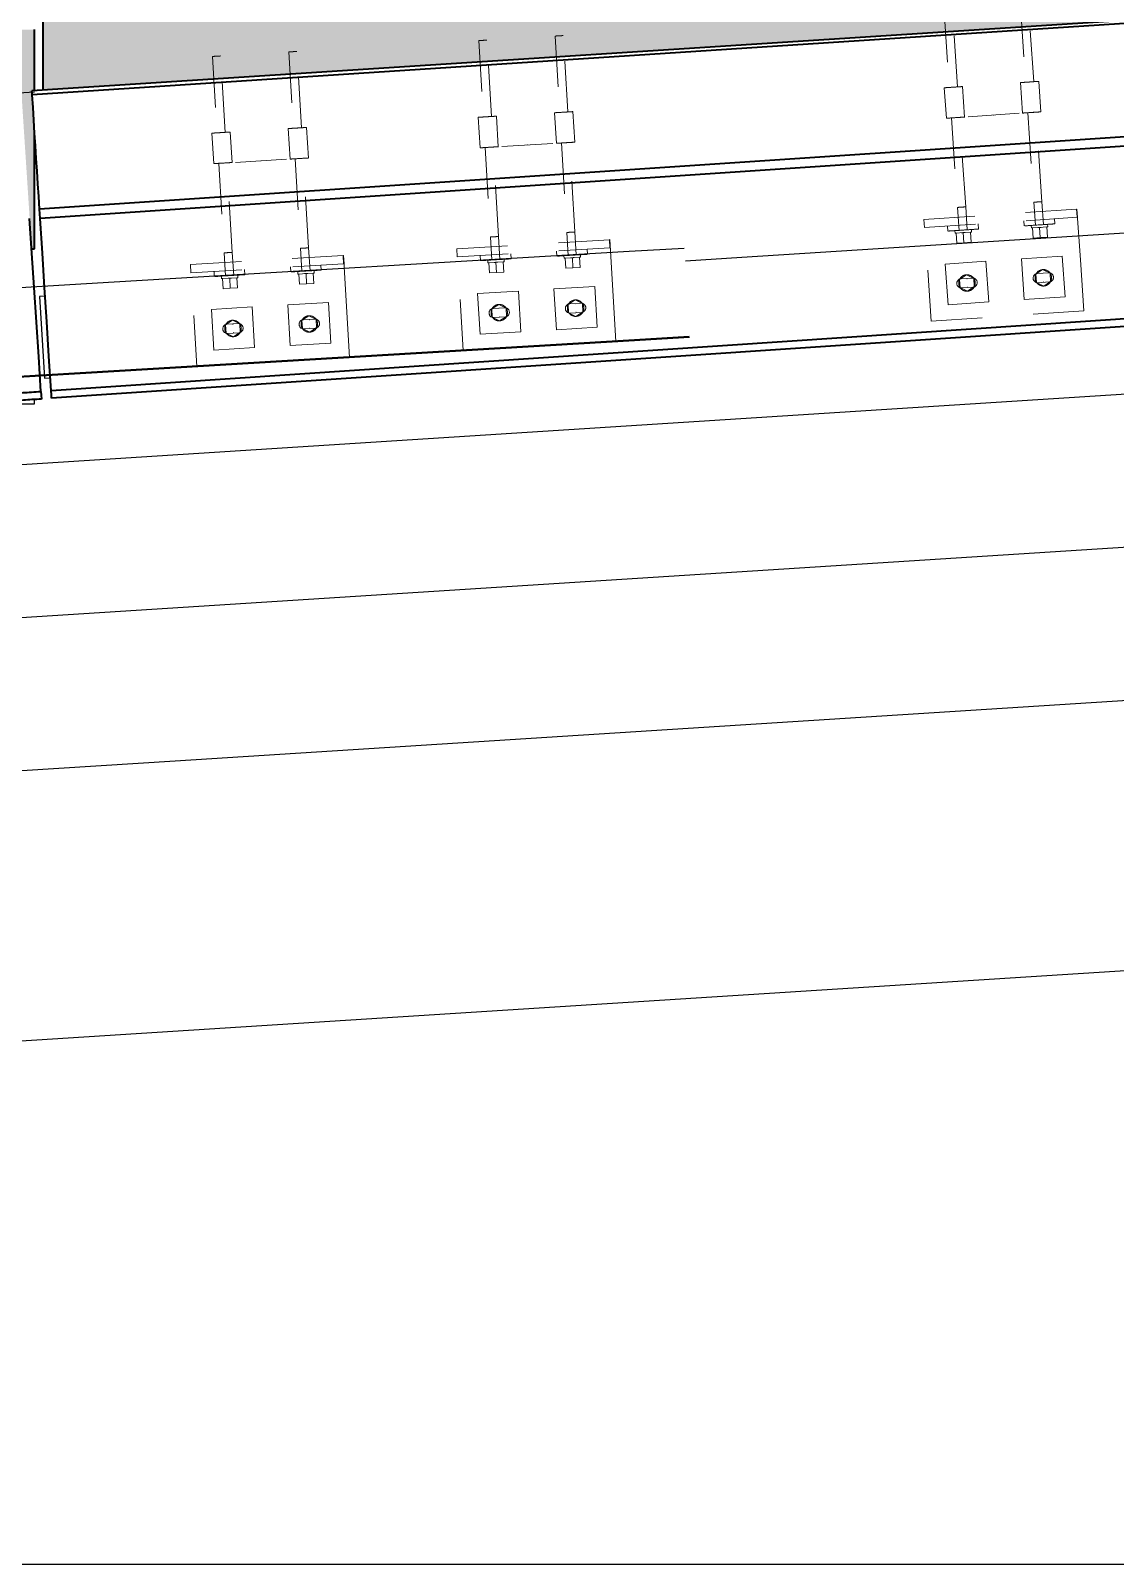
# Model space of a CAD drawing. Header units: metres. Extents: x -355 to -223, y 3 to 561.
# Drawn here: x -244.41 to -242.282, y 541.604 to 544.612 of the extents above; entities that cross this region are included whole.
import ezdxf

# ---------------------------------------------------------------- set-up
doc = ezdxf.new("R2010")
doc.units = ezdxf.units.M
doc.linetypes.add('JacobsDash', pattern=[0.0045, 0.003, -0.0015])
for name, color, linetype, lineweight in [('A-FLOR', 7, 'Continuous', 40), ('A-GENM', 7, 'Continuous', 25), ('S-BEAM', 7, 'Continuous', 40), ('S-FSTN', 7, 'Continuous', 15)]:
    doc.layers.add(name, color=color, linetype=linetype, lineweight=lineweight)

# ---------------------------------------------------------------- blocks, each defined once
blk = doc.blocks.new('T2DPAA-T2D-C3S-RW-M2D-100010_dwg-40802999-DRG-2873035 - CONSTRUCTION SEQUENCE STAGE A9')
at = {"color": 254, "lineweight": 25, "true_color": 0xd0d0d0}
blk.add_line((58.5034, -623.1734), (58.4167, -622.9111), dxfattribs=at)
at = {"color": 254, "lineweight": 25, "true_color": 0xd0d0d0, "flags": 128}
for points in [[(58.5345, -624.4834), (58.5006, -624.3809), (58.1831, -623.4201), (58.0261, -622.9453)], [(57.6704, -622.9764), (59.1394, -627.3569), (59.226, -627.6153), (60.3046, -630.8026)], [(58.3684, -624.5383), (58.3345, -624.4358), (58.0169, -623.475), (57.847, -622.961)], [(58.3701, -624.5378), (58.3362, -624.4352), (58.0186, -623.4744), (57.8489, -622.9608)], [(57.3636, -623.0032), (58.855, -627.4523), (58.9415, -627.7106), (60.0205, -630.8988)], [(57.0587, -623.0299), (57.0659, -623.0569), (57.3071, -623.777), (58.1014, -626.1475), (58.6571, -627.8059), (58.8973, -628.5157), (59.6987, -630.8838), (59.7363, -630.9949), (60.2346, -632.5623), (60.4564, -633.2666), (60.869, -634.5938)], [(56.5248, -623.0766), (56.5642, -623.225), (58.1559, -627.9755), (59.7623, -632.7222), (60.4348, -634.7092)], [(55.5136, -623.1651), (55.5978, -623.4818), (56.882, -628.3141), (58.1663, -633.1463), (58.7039, -635.1692)], [(58.5119, -624.4926), (58.5469, -624.5971), (59.1823, -626.4935), (59.3571, -627.0153), (59.5245, -627.515), (60.3553, -629.9697), (60.9582, -631.7514), (61.7086, -633.9687), (61.8334, -634.3375)]]:
    blk.add_lwpolyline(points, dxfattribs=at)
blk = doc.blocks.new('T2DPAA-T2D-PWC-RW-M2D-100010_RoadDesign_rvt-1-DRG-2873035 - CONSTRUCTION SEQUENCE STAGE A9')
at = {"color": 254, "lineweight": 25, "true_color": 0xd0d0d0, "rotation": 75.11694444444437}
blk.add_blockref('T2DPAA-T2D-C3S-RW-M2D-100010_dwg-40802999-DRG-2873035 - CONSTRUCTION SEQUENCE STAGE A9', (-1722.337, 648.0105), dxfattribs=at)
blk = doc.blocks.new('panal dummu - panal dummu-6414592-DRG-2873035 - CONSTRUCTION SEQUENCE STAGE A9')
at = {"layer": 'A-GENM', "color": 31, "linetype": 'JacobsDash', "true_color": 0xffc388}
for p, q in [((241.6204, 1207.6161), (241.5839, 1207.7529)), ((241.6291, 1207.6184), (241.6204, 1207.6161))]:
    blk.add_line(p, q, dxfattribs=at)
blk = doc.blocks.new('BR08_20_GEN_WPC_PrecastPanel_Wall__4point - BR08_20_GEN_WPC_PrecastPanel_Wall__4point-8633954-DRG-2873035 - CONSTRUCTION SEQUENCE STAGE A9')
at = {"layer": 'A-GENM'}
for p, q in [((-1105.0226, 544.0907), (-1105.0334, 544.09)), ((-1105.0334, 544.09), (-1105.0239, 543.9303)), ((-1105.0239, 543.9303), (-1105.0123, 543.931))]:
    blk.add_line(p, q, dxfattribs=at)
blk = doc.blocks.new('20_BR04_Wall_Panel_Bracket_Connection - 20_BR04_Wall_Panel_Bracket_Connection-V244-DRG-2873035 - CONSTRUCTION SEQUENCE STAGE A9')
at = {"layer": 'S-FSTN', "color": 31, "linetype": 'JacobsDash', "lineweight": 9, "true_color": 0xffc388}
for p, q in [((-1104.5446, 544.5699), (-1104.5357, 544.4202)), ((-1104.5197, 544.4211), (-1104.5286, 544.5709)), ((-1104.6943, 544.561), (-1104.6854, 544.4113)), ((-1104.6694, 544.4122), (-1104.6783, 544.562)), ((-1104.5456, 544.4196), (-1104.5421, 544.3597)), ((-1104.5061, 544.3618), (-1104.5097, 544.4217)), ((-1104.6954, 544.4107), (-1104.6918, 544.3508)), ((-1104.6559, 544.3529), (-1104.6594, 544.4128)), ((-1104.5491, 544.3593), (-1104.6489, 544.3533)), ((-1104.5992, 544.3563), (-1104.5988, 544.3563)), ((-1104.5321, 544.3603), (-1104.5216, 544.1847)), ((-1104.5057, 544.1857), (-1104.5161, 544.3612)), ((-1104.6818, 544.3514), (-1104.6714, 544.1758)), ((-1104.6554, 544.1768), (-1104.6659, 544.3523)), ((-1104.7375, 544.1527), (-1104.438, 544.1705)), ((-1104.7365, 544.1367), (-1104.7375, 544.1527)), ((-1104.4371, 544.1546), (-1104.7365, 544.1367)), ((-1104.6308, 544.133), (-1104.6314, 544.143)), ((-1104.5415, 544.1484), (-1104.5409, 544.1384)), ((-1104.481, 544.1419), (-1104.4816, 544.1519)), ((-1104.438, 544.1705), (-1104.4372, 544.1706)), ((-1104.4372, 544.1706), (-1104.438, 544.1705)), ((-1104.4372, 544.1706), (-1104.438, 544.1705)), ((-1104.4371, 544.1546), (-1104.438, 544.1705)), ((-1104.4363, 544.1546), (-1104.4372, 544.1706)), ((-1104.4372, 544.1706), (-1104.4253, 543.9709)), ((-1104.4253, 543.9709), (-1104.4372, 544.1706)), ((-1104.4363, 544.1546), (-1104.4371, 544.1546)), ((-1104.437, 544.1546), (-1104.4363, 544.1546)), ((-1104.7248, 543.9531), (-1104.7357, 544.1368)), ((-1104.6912, 544.1394), (-1104.6907, 544.1295)), ((-1104.6166, 544.0698), (-1104.6965, 544.065)), ((-1104.6965, 544.065), (-1104.6917, 543.9851)), ((-1104.6118, 543.9899), (-1104.6166, 544.0698)), ((-1104.4669, 544.0787), (-1104.5467, 544.0739)), ((-1104.5467, 544.0739), (-1104.542, 543.9941)), ((-1104.4621, 543.9988), (-1104.4669, 544.0787)), ((-1104.6657, 544.0358), (-1104.6437, 544.0371)), ((-1104.5159, 544.0447), (-1104.494, 544.046)), ((-1104.4929, 544.028), (-1104.5149, 544.0267)), ((-1104.6426, 544.0191), (-1104.6646, 544.0178)), ((-1104.542, 543.9941), (-1104.4621, 543.9988)), ((-1104.7248, 543.9531), (-1104.4253, 543.9709)), ((-1104.6917, 543.9851), (-1104.6118, 543.9899))]:
    blk.add_line(p, q, dxfattribs=at)
for centre, major_axis, ratio, start_param, end_param in [((-1104.5366, 544.5704), (0.00799, 0.00048), 0.000023, 1.575092, 3.141593), ((-1104.5366, 544.5704), (0.00799, 0.00048), 0.000023, 0.004295, 1.575092), ((-1104.6863, 544.5615), (0.00799, 0.00048), 0.000023, 1.575092, 3.141593), ((-1104.6863, 544.5615), (0.00799, 0.00048), 0.000023, 0.004295, 1.575092), ((-1104.5277, 544.4207), (0.018, 0.0011), 0.000023, 1.575092, 3.141593), ((-1104.5277, 544.4207), (0.018, 0.0011), 0.000023, 3.669487, 4.705245), ((-1104.5277, 544.4207), (0.018, 0.0011), 0.000023, 0.004295, 1.575092), ((-1104.5277, 544.4207), (0.018, 0.0011), 0.000023, 4.716684, 5.763882), ((-1104.6774, 544.4117), (0.018, 0.0011), 0.000023, 1.575092, 3.141593), ((-1104.6774, 544.4117), (0.018, 0.0011), 0.000023, 3.669487, 3.931286), ((-1104.6774, 544.4117), (0.018, 0.0011), 0.000023, 4.193086, 4.705245), ((-1104.6774, 544.4117), (0.018, 0.0011), 0.000023, 0.004295, 1.575092), ((-1104.6774, 544.4117), (0.018, 0.0011), 0.000023, 4.716684, 5.763882), ((-1104.5241, 544.3608), (0.018, 0.0011), 0.000023, 1.575092, 3.141593), ((-1104.5241, 544.3608), (0.018, 0.0011), 0.000023, 3.669487, 4.705245), ((-1104.5241, 544.3608), (0.018, 0.0011), 0.000023, 0.004295, 1.575092), ((-1104.5241, 544.3608), (0.018, 0.0011), 0.000023, 4.716684, 5.763882), ((-1104.6738, 544.3519), (0.018, 0.0011), 0.000023, 1.575092, 3.141593), ((-1104.6738, 544.3519), (0.018, 0.0011), 0.000023, 3.931286, 4.705245), ((-1104.6738, 544.3519), (0.018, 0.0011), 0.000023, 0.004295, 1.575092), ((-1104.6738, 544.3519), (0.018, 0.0011), 0.000023, 4.716684, 5.763882), ((-1104.6634, 544.1763), (0.00799, 0.00048), 0.000023, 1.575092, 3.141593), ((-1104.6634, 544.1763), (0.00799, 0.00048), 0.000023, 0.004295, 1.575092), ((-1104.5137, 544.1852), (0.00799, 0.00048), 0.000023, 1.575092, 3.141594), ((-1104.5137, 544.1852), (0.00799, 0.00048), 0.000023, 0.004295, 1.575092), ((-1104.6607, 544.1312), (0.0299, 0.0018), 0.000023, 1.575092, 2.884089), ((-1104.6607, 544.1312), (0.0299, 0.0018), 0.000023, 3.669487, 4.13966), ((-1104.6607, 544.1312), (0.0299, 0.0018), 0.000023, 0.004295, 1.575092), ((-1104.6607, 544.1312), (0.0299, 0.0018), 0.000023, 5.284646, 6.283185), ((-1104.511, 544.1402), (0.0299, 0.0018), 0.000023, 1.575092, 2.884089), ((-1104.511, 544.1402), (0.0299, 0.0018), 0.000023, 3.407688, 4.139641), ((-1104.511, 544.1402), (0.0299, 0.0018), 0.000023, 0.004295, 1.575092), ((-1104.511, 544.1402), (0.0299, 0.0018), 0.000023, 5.284626, 6.283185), ((-1104.6651, 544.0268), (-0.00049, 0.00899), 0.999991, 0.005403, 3.141592), ((-1104.665, 544.0268), (-0.00049, 0.00899), 0.999991, 1.3144, 1.576199), ((-1104.6432, 544.0281), (-0.00049, 0.00899), 0.999991, 3.146996, 6.288588), ((-1104.5154, 544.0357), (-0.00049, 0.00899), 0.999991, 0.005404, 3.141593), ((-1104.5153, 544.0357), (-0.00049, 0.00899), 0.999991, 1.314401, 1.5762), ((-1104.4934, 544.037), (-0.00049, 0.00899), 0.999991, 3.146996, 6.288588)]:
    blk.add_ellipse(centre, major_axis=major_axis, ratio=ratio, start_param=start_param, end_param=end_param, dxfattribs=at)
blk = doc.blocks.new('20_BR04_Wall_Panel_Bracket_Connection - 20_BR04_Wall_Panel_Bracket_Connection-V245-DRG-2873035 - CONSTRUCTION SEQUENCE STAGE A9')
at = {"layer": 'S-FSTN', "color": 31, "linetype": 'JacobsDash', "lineweight": 9, "true_color": 0xffc388}
for p, q in [((-1104.0223, 544.601), (-1104.0134, 544.4513)), ((-1103.9974, 544.4522), (-1104.0063, 544.602)), ((-1104.172, 544.5921), (-1104.1631, 544.4424)), ((-1104.1471, 544.4433), (-1104.156, 544.593)), ((-1104.1336, 544.384), (-1104.1371, 544.4439)), ((-1104.0233, 544.4507), (-1104.0198, 544.3908)), ((-1103.9838, 544.3929), (-1103.9874, 544.4528)), ((-1104.1731, 544.4418), (-1104.1695, 544.3819)), ((-1104.1331, 544.2078), (-1104.1436, 544.3834)), ((-1104.0268, 544.3904), (-1104.1266, 544.3844)), ((-1104.0769, 544.3874), (-1104.0765, 544.3874)), ((-1104.0098, 544.3914), (-1103.9993, 544.2158)), ((-1103.9834, 544.2168), (-1103.9938, 544.3923)), ((-1104.1595, 544.3825), (-1104.1491, 544.2069)), ((-1104.2152, 544.1838), (-1103.9157, 544.2016)), ((-1104.2142, 544.1678), (-1104.2152, 544.1838)), ((-1103.9148, 544.1857), (-1104.2142, 544.1678)), ((-1104.1085, 544.1641), (-1104.1091, 544.1741)), ((-1104.0192, 544.1794), (-1104.0186, 544.1695)), ((-1103.9587, 544.173), (-1103.9593, 544.183)), ((-1103.9157, 544.2016), (-1103.9149, 544.2017)), ((-1103.9149, 544.2017), (-1103.9157, 544.2016)), ((-1103.9149, 544.2017), (-1103.9157, 544.2016)), ((-1103.9148, 544.1857), (-1103.9157, 544.2016)), ((-1103.914, 544.1857), (-1103.9149, 544.2017)), ((-1103.9149, 544.2017), (-1103.903, 544.002)), ((-1103.903, 544.002), (-1103.9149, 544.2017)), ((-1103.914, 544.1857), (-1103.9148, 544.1857)), ((-1103.9147, 544.1857), (-1103.914, 544.1857)), ((-1104.2025, 543.9842), (-1104.2134, 544.1679)), ((-1104.1689, 544.1705), (-1104.1684, 544.1605)), ((-1104.0943, 544.1008), (-1104.1742, 544.0961)), ((-1104.1742, 544.0961), (-1104.1694, 544.0162)), ((-1104.0895, 544.021), (-1104.0943, 544.1008)), ((-1103.9446, 544.1097), (-1104.0244, 544.105)), ((-1104.0244, 544.105), (-1104.0197, 544.0251)), ((-1103.9398, 544.0299), (-1103.9446, 544.1097)), ((-1104.1434, 544.0669), (-1104.1214, 544.0682)), ((-1103.9936, 544.0758), (-1103.9717, 544.0771)), ((-1103.9706, 544.0591), (-1103.9926, 544.0578)), ((-1104.1203, 544.0502), (-1104.1423, 544.0489)), ((-1104.0197, 544.0251), (-1103.9398, 544.0299)), ((-1104.2025, 543.9842), (-1103.903, 544.002)), ((-1104.1694, 544.0162), (-1104.0895, 544.021))]:
    blk.add_line(p, q, dxfattribs=at)
for centre, major_axis, ratio, start_param, end_param in [((-1104.0143, 544.6015), (0.00799, 0.00048), 0.000023, 1.575092, 3.141593), ((-1104.0143, 544.6015), (0.00799, 0.00048), 0.000023, 0.004295, 1.575092), ((-1104.164, 544.5926), (0.00799, 0.00048), 0.000023, 1.575092, 3.141593), ((-1104.164, 544.5926), (0.00799, 0.00048), 0.000023, 0.004295, 1.575092), ((-1104.1551, 544.4428), (0.018, 0.0011), 0.000023, 0.004295, 1.575092), ((-1104.1551, 544.4428), (0.018, 0.0011), 0.000023, 4.716684, 5.763882), ((-1104.0054, 544.4517), (0.018, 0.0011), 0.000023, 1.575092, 3.141593), ((-1104.0054, 544.4517), (0.018, 0.0011), 0.000023, 3.669487, 4.705245), ((-1104.0054, 544.4517), (0.018, 0.0011), 0.000023, 0.004295, 1.575092), ((-1104.0054, 544.4517), (0.018, 0.0011), 0.000023, 4.716684, 5.763882), ((-1104.1551, 544.4428), (0.018, 0.0011), 0.000023, 1.575092, 3.141593), ((-1104.1551, 544.4428), (0.018, 0.0011), 0.000023, 3.669487, 4.705245), ((-1104.1515, 544.3829), (0.018, 0.0011), 0.000023, 0.004295, 1.575092), ((-1104.1515, 544.3829), (0.018, 0.0011), 0.000023, 4.716684, 5.763882), ((-1104.0018, 544.3918), (0.018, 0.0011), 0.000023, 1.575092, 3.141593), ((-1104.0018, 544.3918), (0.018, 0.0011), 0.000023, 3.669487, 4.705245), ((-1104.0018, 544.3918), (0.018, 0.0011), 0.000023, 0.004295, 1.575092), ((-1104.0018, 544.3918), (0.018, 0.0011), 0.000023, 4.716684, 5.763882), ((-1104.1515, 544.3829), (0.018, 0.0011), 0.000023, 1.575092, 3.141592), ((-1104.1515, 544.3829), (0.018, 0.0011), 0.000023, 3.669487, 4.705245), ((-1104.1411, 544.2074), (0.00799, 0.00048), 0.000023, 1.575092, 3.141593), ((-1104.1411, 544.2074), (0.00799, 0.00048), 0.000023, 0.004295, 1.575092), ((-1103.9914, 544.2163), (0.00799, 0.00048), 0.000023, 1.575092, 3.141593), ((-1103.9914, 544.2163), (0.00799, 0.00048), 0.000023, 0.004295, 1.575092), ((-1103.9887, 544.1712), (0.0299, 0.0018), 0.000023, 0.004295, 1.575092), ((-1103.9887, 544.1712), (0.0299, 0.0018), 0.000023, 5.284626, 6.283185), ((-1104.1384, 544.1623), (0.0299, 0.0018), 0.000023, 1.575092, 2.884089), ((-1104.1384, 544.1623), (0.0299, 0.0018), 0.000023, 3.407688, 4.13966), ((-1104.1384, 544.1623), (0.0299, 0.0018), 0.000023, 0.004295, 1.575092), ((-1104.1384, 544.1623), (0.0299, 0.0018), 0.000023, 5.284646, 6.283185), ((-1103.9887, 544.1712), (0.0299, 0.0018), 0.000023, 1.575092, 2.884089), ((-1103.9887, 544.1712), (0.0299, 0.0018), 0.000023, 3.407688, 4.139641), ((-1104.1428, 544.0579), (-0.00049, 0.00899), 0.999991, 0.005405, 3.141594), ((-1104.1427, 544.0579), (-0.00049, 0.00899), 0.999991, 1.314401, 1.5762), ((-1104.1209, 544.0592), (-0.00049, 0.00899), 0.999991, 3.146996, 6.288588), ((-1103.9931, 544.0668), (-0.00049, 0.00899), 0.999991, 0.005405, 3.141594), ((-1103.993, 544.0668), (-0.00049, 0.00899), 0.999991, 1.314402, 1.576201), ((-1103.9711, 544.0681), (-0.00049, 0.00899), 0.999991, 3.146997, 6.28859)]:
    blk.add_ellipse(centre, major_axis=major_axis, ratio=ratio, start_param=start_param, end_param=end_param, dxfattribs=at)
blk = doc.blocks.new('Anchor Bolt -HAB - HAB H16 x 165-V246-DRG-2873035 - CONSTRUCTION SEQUENCE STAGE A9')
at = {"layer": 'S-FSTN', "color": 31, "linetype": 'JacobsDash', "lineweight": 9, "true_color": 0xffc388}
for p, q in [((-1104.5055, 544.0525), (-1104.519, 544.0436)), ((-1104.491, 544.0452), (-1104.5055, 544.0525)), ((-1104.519, 544.0436), (-1104.518, 544.0275)), ((-1104.518, 544.0275), (-1104.5036, 544.0202)), ((-1104.5043, 544.0444), (-1104.5048, 544.0443)), ((-1104.504, 544.0284), (-1104.5034, 544.0284)), ((-1104.5036, 544.0202), (-1104.4901, 544.0291)), ((-1104.4901, 544.0291), (-1104.491, 544.0452)), ((-1104.4909, 544.0452), (-1104.49, 544.0291))]:
    blk.add_line(p, q, dxfattribs=at)
for start_param, end_param in [(0.005405, 1.052603), (0.11757, 0.230027), (5.241392, 6.283186), (6.008298, 6.02679), (1.052601, 1.5762), (1.35718, 1.535879), (1.5762, 2.099799), (1.616537, 1.795156), (1.095372, 1.271453), (1.881041, 2.056947), (0.790802, 0.97613), (2.099798, 3.141592), (2.442073, 2.562833), (0.51568, 0.529002), (0.353565, 0.468467), (0.263825, 0.27505), (3.146996, 4.194194), (5.835887, 5.930054), (3.505734, 3.599646), (5.741485, 5.788596), (5.606446, 5.694397), (3.646918, 3.670595), (3.670595, 3.694191), (3.741298, 3.829039), (5.400751, 5.527692), (3.907779, 3.932395), (4.717793, 5.241392), (4.194194, 4.717793), (2.609992, 2.623398), (2.623398, 2.636822), (2.684042, 2.798657), (2.877131, 2.885197), (2.885197, 2.888721), (2.92301, 3.029218), (3.269939, 3.366931), (3.400762, 3.408797), (3.408795, 3.427399)]:
    blk.add_ellipse((-1104.5044, 544.0364), major_axis=(-0.0009, 0.0161), ratio=0.999991, start_param=start_param, end_param=end_param, dxfattribs=at)
blk = doc.blocks.new('Anchor Bolt -HAB - HAB H16 x 85-V247-DRG-2873035 - CONSTRUCTION SEQUENCE STAGE A9')
at = {"layer": 'S-FSTN', "color": 31, "linetype": 'JacobsDash', "lineweight": 9, "true_color": 0xffc388}
for p, q in [((-1104.5216, 544.1847), (-1104.519, 544.1397)), ((-1104.503, 544.1406), (-1104.5057, 544.1857)), ((-1104.5271, 544.1392), (-1104.5268, 544.1342)), ((-1104.5247, 544.1343), (-1104.5107, 544.1352)), ((-1104.5235, 544.1144), (-1104.5247, 544.1343)), ((-1104.5096, 544.1152), (-1104.5235, 544.1144)), ((-1104.5107, 544.1352), (-1104.4967, 544.136)), ((-1104.5096, 544.1152), (-1104.5107, 544.1352)), ((-1104.4956, 544.116), (-1104.5096, 544.1152)), ((-1104.4967, 544.136), (-1104.4956, 544.116)), ((-1104.4955, 544.116), (-1104.4967, 544.136)), ((-1104.4946, 544.1361), (-1104.4948, 544.1411))]:
    blk.add_line(p, q, dxfattribs=at)
for centre, major_axis, start_param, end_param in [((-1104.5137, 544.1852), (0.00799, 0.00048), 0.004295, 3.141593), ((-1104.5137, 544.1852), (0.00799, 0.00048), 3.145888, 3.407688), ((-1104.5137, 544.1852), (0.00799, 0.00048), 6.025682, 6.283185), ((-1104.5107, 544.1352), (0.0161, 0.001), 2.622289, 3.141593), ((-1104.5107, 544.1352), (0.0161, 0.001), 3.145888, 3.320421), ((-1104.5107, 544.1352), (0.0161, 0.001), 1.575092, 1.784531), ((-1104.5107, 544.1352), (0.0161, 0.001), 1.365652, 1.575092), ((-1104.5107, 544.1352), (0.0161, 0.001), 0.004295, 0.527894)]:
    blk.add_ellipse(centre, major_axis=major_axis, ratio=0.000023, start_param=start_param, end_param=end_param, dxfattribs=at)
blk = doc.blocks.new('Anchor Bolt -HAB - HAB H16 x 85-V248-DRG-2873035 - CONSTRUCTION SEQUENCE STAGE A9')
at = {"layer": 'S-FSTN', "color": 31, "linetype": 'JacobsDash', "lineweight": 9, "true_color": 0xffc388}
for p, q in [((-1104.6714, 544.1758), (-1104.6687, 544.1308)), ((-1104.6527, 544.1317), (-1104.6554, 544.1768)), ((-1104.6768, 544.1303), (-1104.6765, 544.1253)), ((-1104.6744, 544.1254), (-1104.6605, 544.1262)), ((-1104.6732, 544.1055), (-1104.6744, 544.1254)), ((-1104.6605, 544.1262), (-1104.6465, 544.1271)), ((-1104.6605, 544.1262), (-1104.6593, 544.1063)), ((-1104.6465, 544.1271), (-1104.6453, 544.1071)), ((-1104.6464, 544.1271), (-1104.6452, 544.1071)), ((-1104.6443, 544.1272), (-1104.6446, 544.1322)), ((-1104.6593, 544.1063), (-1104.6732, 544.1055)), ((-1104.6453, 544.1071), (-1104.6593, 544.1063))]:
    blk.add_line(p, q, dxfattribs=at)
for centre, major_axis, start_param, end_param in [((-1104.6634, 544.1763), (0.00799, 0.00048), 0.004296, 3.141593), ((-1104.6634, 544.1763), (0.00799, 0.00048), 3.145889, 3.407688), ((-1104.6634, 544.1763), (0.00799, 0.00048), 6.025682, 6.283185), ((-1104.6604, 544.1262), (0.0161, 0.001), 2.622289, 3.141593), ((-1104.6604, 544.1262), (0.0161, 0.001), 1.575092, 1.784531), ((-1104.6604, 544.1262), (0.0161, 0.001), 1.365652, 1.575092), ((-1104.6604, 544.1262), (0.0161, 0.001), 0.004295, 0.527894), ((-1104.6604, 544.1262), (0.0161, 0.001), 6.112948, 6.283185)]:
    blk.add_ellipse(centre, major_axis=major_axis, ratio=0.000023, start_param=start_param, end_param=end_param, dxfattribs=at)
blk = doc.blocks.new('Anchor Bolt -HAB - HAB H16 x 165-V249-DRG-2873035 - CONSTRUCTION SEQUENCE STAGE A9')
at = {"layer": 'S-FSTN', "color": 31, "linetype": 'JacobsDash', "lineweight": 9, "true_color": 0xffc388}
for p, q in [((-1103.9832, 544.0836), (-1103.9967, 544.0747)), ((-1103.9687, 544.0763), (-1103.9832, 544.0836)), ((-1103.9967, 544.0747), (-1103.9957, 544.0585)), ((-1103.9957, 544.0585), (-1103.9813, 544.0513)), ((-1103.982, 544.0755), (-1103.9825, 544.0754)), ((-1103.9817, 544.0595), (-1103.9811, 544.0595)), ((-1103.9813, 544.0513), (-1103.9678, 544.0602)), ((-1103.9678, 544.0602), (-1103.9687, 544.0763)), ((-1103.9686, 544.0763), (-1103.9677, 544.0602))]:
    blk.add_line(p, q, dxfattribs=at)
for start_param, end_param in [(0.005404, 1.052601), (0.353564, 0.468466), (0.263825, 0.27505), (0.11757, 0.230027), (5.270081, 6.283185), (6.008298, 6.026789), (5.835887, 5.930053), (1.052601, 1.576199), (1.35718, 1.535879), (1.576201, 2.099799), (1.616537, 1.795157), (1.095372, 1.271453), (1.881041, 2.056947), (2.099799, 3.141593), (2.442074, 2.562834), (0.515679, 0.529002), (2.609991, 2.623398), (2.623398, 2.636822), (2.684043, 2.798659), (3.146997, 4.194194), (3.408797, 3.4274), (3.505734, 3.599646), (5.741485, 5.788596), (5.606446, 5.694397), (3.646919, 3.670596), (3.670596, 3.694191), (3.741299, 3.82904), (5.40075, 5.527692), (3.907779, 3.932395), (4.717793, 5.241392), (4.194194, 4.717792), (2.877131, 2.885197), (2.885198, 2.888722), (2.92301, 3.029218), (3.269939, 3.366931), (3.400762, 3.408797)]:
    blk.add_ellipse((-1103.9821, 544.0674), major_axis=(-0.0009, 0.0161), ratio=0.999991, start_param=start_param, end_param=end_param, dxfattribs=at)
blk = doc.blocks.new('20_BR04_Wall_Panel_Bracket_Connection - 20_BR04_Wall_Panel_Bracket_Connection-V292-DRG-2873035 - CONSTRUCTION SEQUENCE STAGE A9')
at = {"layer": 'S-FSTN', "color": 31, "linetype": 'JacobsDash', "lineweight": 9, "true_color": 0xffc388}
for p, q in [((-1103.1094, 544.6601), (-1103.0993, 544.5105)), ((-1103.0833, 544.5116), (-1103.0935, 544.6612)), ((-1103.2591, 544.6499), (-1103.2489, 544.5003)), ((-1103.2329, 544.5014), (-1103.2431, 544.651)), ((-1103.1092, 544.5098), (-1103.1052, 544.4499)), ((-1103.0692, 544.4524), (-1103.0733, 544.5122)), ((-1103.2589, 544.4996), (-1103.2548, 544.4397)), ((-1103.2189, 544.4422), (-1103.223, 544.502)), ((-1103.1121, 544.4495), (-1103.2119, 544.4427)), ((-1103.1623, 544.446), (-1103.1618, 544.4461)), ((-1103.0952, 544.4506), (-1103.0832, 544.2751)), ((-1103.0673, 544.2762), (-1103.0792, 544.4517)), ((-1103.2448, 544.4404), (-1103.2329, 544.2649)), ((-1103.2169, 544.266), (-1103.2289, 544.4415)), ((-1103.2988, 544.2413), (-1102.9995, 544.2617)), ((-1103.2977, 544.2253), (-1103.2988, 544.2413)), ((-1102.9984, 544.2457), (-1103.2977, 544.2253)), ((-1103.1028, 544.2386), (-1103.1021, 544.2286)), ((-1103.0422, 544.2327), (-1103.0429, 544.2427)), ((-1102.9995, 544.2617), (-1102.9986, 544.2617)), ((-1102.9986, 544.2617), (-1102.9995, 544.2617)), ((-1102.9984, 544.2457), (-1102.9995, 544.2617)), ((-1102.9986, 544.2617), (-1102.9995, 544.2617)), ((-1102.9975, 544.2458), (-1102.9986, 544.2617)), ((-1102.9986, 544.2617), (-1102.985, 544.0622)), ((-1102.985, 544.0622), (-1102.9986, 544.2617)), ((-1102.9984, 544.2457), (-1102.9975, 544.2458)), ((-1102.9975, 544.2458), (-1102.9984, 544.2457)), ((-1103.2843, 544.0418), (-1103.2968, 544.2254)), ((-1103.2524, 544.2284), (-1103.2518, 544.2184)), ((-1103.1919, 544.2225), (-1103.1926, 544.2325)), ((-1103.1771, 544.1594), (-1103.2569, 544.1539)), ((-1103.2569, 544.1539), (-1103.2515, 544.0741)), ((-1103.1717, 544.0795), (-1103.1771, 544.1594)), ((-1103.0275, 544.1696), (-1103.1073, 544.1641)), ((-1103.1073, 544.1641), (-1103.1019, 544.0843)), ((-1103.022, 544.0897), (-1103.0275, 544.1696)), ((-1103.2259, 544.125), (-1103.204, 544.1265)), ((-1103.0763, 544.1352), (-1103.0543, 544.1367)), ((-1103.0531, 544.1187), (-1103.075, 544.1172)), ((-1103.2027, 544.1085), (-1103.2247, 544.107)), ((-1103.1019, 544.0843), (-1103.022, 544.0897)), ((-1103.2843, 544.0418), (-1102.985, 544.0622)), ((-1103.2515, 544.0741), (-1103.1717, 544.0795))]:
    blk.add_line(p, q, dxfattribs=at)
for centre, major_axis, ratio, start_param, end_param in [((-1103.1015, 544.6607), (0.00798, 0.00054), 0.000023, 1.575662, 3.141593), ((-1103.1015, 544.6607), (0.00798, 0.00054), 0.000023, 0.004865, 1.575662), ((-1103.2511, 544.6505), (0.00798, 0.00054), 0.000023, 1.575662, 3.141593), ((-1103.2511, 544.6505), (0.00798, 0.00054), 0.000023, 0.004865, 1.575662), ((-1103.0913, 544.511), (0.018, 0.0012), 0.000023, 1.575662, 3.141593), ((-1103.0913, 544.511), (0.018, 0.0012), 0.000023, 3.670057, 4.704663), ((-1103.0913, 544.511), (0.018, 0.0012), 0.000023, 0.004865, 1.575662), ((-1103.0913, 544.511), (0.018, 0.0012), 0.000023, 4.717254, 5.764452), ((-1103.2409, 544.5008), (0.018, 0.0012), 0.000023, 1.575662, 3.141593), ((-1103.2409, 544.5008), (0.018, 0.0012), 0.000023, 3.670057, 4.704663), ((-1103.2409, 544.5008), (0.018, 0.0012), 0.000023, 0.004865, 1.575662), ((-1103.2409, 544.5008), (0.018, 0.0012), 0.000023, 4.717254, 5.764452), ((-1103.0872, 544.4512), (0.018, 0.0012), 0.000023, 1.575662, 3.141592), ((-1103.0872, 544.4512), (0.018, 0.0012), 0.000023, 3.670057, 4.704663), ((-1103.0872, 544.4512), (0.018, 0.0012), 0.000023, 0.004865, 1.575662), ((-1103.0872, 544.4512), (0.018, 0.0012), 0.000023, 4.717254, 5.764452), ((-1103.2368, 544.441), (0.018, 0.0012), 0.000023, 1.575662, 3.141593), ((-1103.2368, 544.441), (0.018, 0.0012), 0.000023, 3.670057, 4.704663), ((-1103.2368, 544.441), (0.018, 0.0012), 0.000023, 0.004865, 1.575662), ((-1103.2368, 544.441), (0.018, 0.0012), 0.000023, 4.717254, 5.764452), ((-1103.2249, 544.2655), (0.00798, 0.00054), 0.000023, 1.575662, 3.141593), ((-1103.2249, 544.2655), (0.00798, 0.00054), 0.000023, 0.004865, 1.575662), ((-1103.0752, 544.2757), (0.00798, 0.00054), 0.000023, 1.575662, 3.141592), ((-1103.0752, 544.2757), (0.00798, 0.00054), 0.000023, 0.004865, 1.575662), ((-1103.0722, 544.2307), (0.0299, 0.002), 0.000023, 0.004865, 1.575662), ((-1103.0722, 544.2307), (0.0299, 0.002), 0.000023, 5.284589, 6.283185), ((-1103.2218, 544.2205), (0.0299, 0.002), 0.000023, 1.575662, 2.884658), ((-1103.2218, 544.2205), (0.0299, 0.002), 0.000023, 3.408257, 4.139632), ((-1103.2218, 544.2205), (0.0299, 0.002), 0.000023, 0.004865, 1.575662), ((-1103.2218, 544.2205), (0.0299, 0.002), 0.000023, 5.28461, 6.283186), ((-1103.0722, 544.2307), (0.0299, 0.002), 0.000023, 1.575662, 2.884659), ((-1103.0722, 544.2307), (0.0299, 0.002), 0.000023, 3.408257, 4.139611), ((-1103.2253, 544.116), (-0.00057, 0.00898), 0.999988, 0.004748, 3.141592), ((-1103.2252, 544.116), (-0.00057, 0.00898), 0.999988, 1.313745, 1.575545), ((-1103.2033, 544.1175), (-0.00057, 0.00898), 0.999988, 3.146341, 6.287933), ((-1103.0756, 544.1262), (-0.00057, 0.00898), 0.999988, 0.004749, 3.141593), ((-1103.0755, 544.1262), (-0.00057, 0.00898), 0.999988, 1.313745, 1.575544), ((-1103.0537, 544.1277), (-0.00057, 0.00898), 0.999988, 3.146341, 6.287934)]:
    blk.add_ellipse(centre, major_axis=major_axis, ratio=ratio, start_param=start_param, end_param=end_param, dxfattribs=at)
blk = doc.blocks.new('Anchor Bolt -HAB - HAB H16 x 165-V294-DRG-2873035 - CONSTRUCTION SEQUENCE STAGE A9')
at = {"layer": 'S-FSTN', "color": 31, "linetype": 'JacobsDash', "lineweight": 9, "true_color": 0xffc388}
for p, q in [((-1103.0659, 544.143), (-1103.0793, 544.134)), ((-1103.0514, 544.1359), (-1103.0659, 544.143)), ((-1103.0659, 544.143), (-1103.0658, 544.143)), ((-1103.0793, 544.134), (-1103.0782, 544.1179)), ((-1103.0782, 544.1179), (-1103.0637, 544.1108)), ((-1103.0646, 544.135), (-1103.0652, 544.1349)), ((-1103.0642, 544.1189), (-1103.0636, 544.119)), ((-1103.0637, 544.1108), (-1103.0503, 544.1198)), ((-1103.0514, 544.136), (-1103.0513, 544.1359)), ((-1103.0503, 544.1198), (-1103.0514, 544.1359)), ((-1103.0513, 544.1359), (-1103.0502, 544.1198)), ((-1103.0502, 544.1198), (-1103.0503, 544.1198)), ((-1103.0636, 544.1108), (-1103.0637, 544.1108))]:
    blk.add_line(p, q, dxfattribs=at)
for start_param, end_param in [(0.004749, 1.051946), (0.116209, 0.229672), (5.240736, 6.283185), (6.006948, 6.026134), (5.835909, 5.928703), (1.051946, 1.575545), (1.35522, 1.539282), (1.575546, 2.099144), (1.611827, 1.795808), (1.091048, 1.272109), (1.879075, 2.059958), (0.790147, 0.980953), (2.099144, 3.141593), (2.439907, 2.562855), (0.515702, 0.528347), (0.352213, 0.468489), (2.610014, 2.622743), (2.622743, 2.635489), (0.266547, 0.273698), (3.146342, 4.193539), (3.505774, 3.598313), (5.740153, 5.788618), (5.607303, 5.693065), (3.645585, 3.66994), (3.669941, 3.694212), (3.741319, 3.826872), (5.405584, 5.52855), (3.905612, 3.93174), (4.717138, 5.240737), (4.193539, 4.717138), (2.68271, 2.7987), (2.877174, 2.884543), (2.884543, 2.887757), (2.921985, 3.029914), (3.269986, 3.365976), (3.399807, 3.408141), (3.408141, 3.427439)]:
    blk.add_ellipse((-1103.0647, 544.1269), major_axis=(-0.001, 0.0161), ratio=0.999988, start_param=start_param, end_param=end_param, dxfattribs=at)
blk = doc.blocks.new('Anchor Bolt -HAB - HAB H16 x 85-V295-DRG-2873035 - CONSTRUCTION SEQUENCE STAGE A9')
at = {"layer": 'S-FSTN', "color": 31, "linetype": 'JacobsDash', "lineweight": 9, "true_color": 0xffc388}
for p, q in [((-1103.0832, 544.2751), (-1103.0802, 544.2301)), ((-1103.0642, 544.2312), (-1103.0673, 544.2762)), ((-1103.0883, 544.2296), (-1103.0879, 544.2246)), ((-1103.0858, 544.2247), (-1103.0719, 544.2257)), ((-1103.0845, 544.2048), (-1103.0858, 544.2247)), ((-1103.0706, 544.2057), (-1103.0845, 544.2048)), ((-1103.0719, 544.2257), (-1103.0579, 544.2266)), ((-1103.0706, 544.2057), (-1103.0719, 544.2257)), ((-1103.0566, 544.2067), (-1103.0706, 544.2057)), ((-1103.0579, 544.2266), (-1103.0566, 544.2067)), ((-1103.0565, 544.2067), (-1103.0578, 544.2266)), ((-1103.0557, 544.2268), (-1103.0561, 544.2318))]:
    blk.add_line(p, q, dxfattribs=at)
for centre, major_axis, start_param, end_param in [((-1103.0752, 544.2757), (0.00798, 0.00054), 0.004864, 3.141593), ((-1103.0752, 544.2757), (0.00798, 0.00054), 3.146458, 3.408257), ((-1103.0752, 544.2757), (0.00798, 0.00054), 6.026251, 6.283185), ((-1103.0718, 544.2257), (0.0161, 0.0011), 2.622859, 3.141593), ((-1103.0718, 544.2257), (0.0161, 0.0011), 3.146458, 3.320991), ((-1103.0718, 544.2257), (0.0161, 0.0011), 1.575662, 1.785101), ((-1103.0718, 544.2257), (0.0161, 0.0011), 1.366222, 1.575662), ((-1103.0718, 544.2257), (0.0161, 0.0011), 0.004865, 0.528464)]:
    blk.add_ellipse(centre, major_axis=major_axis, ratio=0.000023, start_param=start_param, end_param=end_param, dxfattribs=at)
blk = doc.blocks.new('Anchor Bolt -HAB - HAB H16 x 85-V296-DRG-2873035 - CONSTRUCTION SEQUENCE STAGE A9')
at = {"layer": 'S-FSTN', "color": 31, "linetype": 'JacobsDash', "lineweight": 9, "true_color": 0xffc388}
for p, q in [((-1103.2329, 544.2649), (-1103.2298, 544.2199)), ((-1103.2138, 544.221), (-1103.2169, 544.266)), ((-1103.2379, 544.2194), (-1103.2376, 544.2144)), ((-1103.2355, 544.2145), (-1103.2216, 544.2155)), ((-1103.2341, 544.1946), (-1103.2355, 544.2145)), ((-1103.2216, 544.2155), (-1103.2076, 544.2164)), ((-1103.2216, 544.2155), (-1103.2202, 544.1955)), ((-1103.2076, 544.2164), (-1103.2062, 544.1965)), ((-1103.2075, 544.2164), (-1103.2061, 544.1965)), ((-1103.2054, 544.2166), (-1103.2057, 544.2216)), ((-1103.2202, 544.1955), (-1103.2341, 544.1946)), ((-1103.2062, 544.1965), (-1103.2202, 544.1955))]:
    blk.add_line(p, q, dxfattribs=at)
for centre, major_axis, start_param, end_param in [((-1103.2249, 544.2655), (0.00798, 0.00054), 0.004864, 3.141593), ((-1103.2249, 544.2655), (0.00798, 0.00054), 3.146457, 3.408257), ((-1103.2249, 544.2655), (0.00798, 0.00054), 6.026251, 6.283185), ((-1103.2215, 544.2155), (0.0161, 0.0011), 2.622859, 3.141593), ((-1103.2215, 544.2155), (0.0161, 0.0011), 1.575662, 1.785101), ((-1103.2215, 544.2155), (0.0161, 0.0011), 1.366222, 1.575662), ((-1103.2215, 544.2155), (0.0161, 0.0011), 0.004865, 0.528464), ((-1103.2215, 544.2155), (0.0161, 0.0011), 6.113518, 6.283185)]:
    blk.add_ellipse(centre, major_axis=major_axis, ratio=0.000023, start_param=start_param, end_param=end_param, dxfattribs=at)

msp = doc.modelspace()

# ---------------------------------------------------------------- hatches: boundary and pattern name
at = {"layer": 'S-BEAM', "true_color": 0xc0c0c0}
msp.add_hatch(color=9, dxfattribs=at).paths.add_polyline_path([(-244.3861, 544.4946), (-234.3784, 545.1428), (-234.4831, 546.7122), (-244.3832, 546.0522), (-244.386, 544.5422)])
at = {"layer": 'S-BEAM', "lineweight": 5, "true_color": 0xc0c0c0}
h = msp.add_hatch(color=9, dxfattribs=at)
h.paths.add_polyline_path([(-244.4079, 544.1836), (-244.4021, 544.1836), (-244.4044, 544.4475), (-244.4053, 544.4934), (-244.4024, 544.4936), (-244.4036, 544.6136), (-249.9276, 544.6116), (-249.9317, 544.5877), (-244.6593, 544.5827), (-244.6646, 544.5524), (-244.6625, 544.4769), (-244.428, 544.49), (-244.4117, 544.2408)])
h.paths.add_polyline_path([(-244.6779, 544.4759), (-244.6646, 544.4767), (-244.6646, 544.5524), (-244.6778, 544.4767)])
h.paths.add_polyline_path([(-250.495, 544.5882), (-250.4906, 544.6136), (-256.1793, 544.6116), (-256.1793, 544.5936), (-250.5253, 544.5882)])

# ---------------------------------------------------------------- linework, layer by layer
at = {"layer": 'A-FLOR'}
for p, q in [((-234.349, 545.1426), (-244.4069, 544.4856)), ((-235.406, 545.0745), (-244.4074, 544.4933)), ((-234.3351, 544.9338), (-244.3925, 544.2612)), ((-234.3339, 544.9159), (-244.3913, 544.243)), ((-234.3114, 544.5783), (-244.3697, 543.9054)), ((-234.3104, 544.5634), (-244.3688, 543.8907))]:
    msp.add_line(p, q, dxfattribs=at)
at = {"layer": 'A-FLOR', "flags": 128}
for points in [[(-244.4069, 544.4856), (-244.4069, 544.4866), (-244.407, 544.4875), (-244.407, 544.4885), (-244.4071, 544.4895), (-244.4072, 544.4904), (-244.4072, 544.4914), (-244.4073, 544.4923), (-244.4074, 544.4933)], [(-244.3925, 544.2612), (-244.3941, 544.2861), (-244.3957, 544.3111), (-244.3973, 544.336), (-244.3989, 544.3609), (-244.4005, 544.3859), (-244.4021, 544.4108), (-244.4037, 544.4358), (-244.4053, 544.4607), (-244.4069, 544.4856)], [(-244.3913, 544.243), (-244.3919, 544.2521), (-244.3925, 544.2612)], [(-244.3697, 543.9054), (-244.374, 543.973), (-244.3784, 544.0405), (-244.3827, 544.108), (-244.387, 544.1755), (-244.3913, 544.243)], [(-244.3688, 543.8907), (-244.3692, 543.8981), (-244.3697, 543.9054)]]:
    msp.add_lwpolyline(points, dxfattribs=at)
at = {"layer": 'A-FLOR', "color": 252, "true_color": 0x888888, "flags": 128}
for points in [[(-244.3897, 543.9039), (-244.3941, 543.9718), (-244.3985, 544.0397), (-244.403, 544.1076), (-244.4074, 544.1755), (-244.4119, 544.2434)], [(-244.3897, 543.9039), (-244.3892, 543.8965), (-244.3887, 543.8891)]]:
    msp.add_lwpolyline(points, dxfattribs=at)
at = {"layer": 'A-FLOR', "color": 252, "true_color": 0x888888}
for points, knots in [([(-244.6262, 543.8888), (-244.6201, 543.8892), (-244.6028, 543.8903), (-244.5797, 543.8918), (-244.5573, 543.8932), (-244.5406, 543.8943), (-244.5242, 543.8953), (-244.5026, 543.8967), (-244.481, 543.8981), (-244.4589, 543.8995), (-244.4365, 543.9009), (-244.4135, 543.9024), (-244.3959, 543.9035), (-244.3897, 543.9039)], [-0.006785654, -0.006785654, -0.006785654, -0.006785654, -0.006300349, -0.005416533, -0.004974625, -0.004532717, -0.004090809, -0.003648901, -0.002765084, -0.002323176, -0.001881268, -0.000997452, -0.000514488, -0.000514488, -0.000514488, -0.000514488]), ([(-244.3887, 543.8891), (-244.3949, 543.8887), (-244.4125, 543.8876), (-244.4355, 543.8861), (-244.4579, 543.8847), (-244.48, 543.8833), (-244.5016, 543.882), (-244.5232, 543.8806), (-244.5396, 543.8795), (-244.5563, 543.8784), (-244.5731, 543.8774), (-244.5899, 543.8763), (-244.6074, 543.8751), (-244.6191, 543.8744), (-244.6252, 543.874)], [0.000515588, 0.000515588, 0.000515588, 0.000515588, 0.000997452, 0.001881268, 0.002323176, 0.002765084, 0.003648901, 0.004090809, 0.004532717, 0.004974625, 0.005416533, 0.005858441, 0.006300349, 0.006786604, 0.006786604, 0.006786604, 0.006786604])]:
    msp.add_open_spline(points, degree=3, knots=knots, dxfattribs=at)
at = {"layer": 'S-BEAM'}
for p, q in [((-244.3832, 546.0522), (-244.3861, 544.4946)), ((-244.4024, 544.4936), (-244.4026, 544.6136)), ((-244.4021, 544.1836), (-244.4023, 544.415)), ((-244.4079, 544.1836), (-244.4031, 544.1836)), ((-244.4031, 544.1836), (-244.4021, 544.1836))]:
    msp.add_line(p, q, dxfattribs=at)

# ---------------------------------------------------------------- block references
at = {"lineweight": 5}
msp.add_blockref('T2DPAA-T2D-PWC-RW-M2D-100010_RoadDesign_rvt-1-DRG-2873035 - CONSTRUCTION SEQUENCE STAGE A9', (860.641, 0), dxfattribs=at)
at = {"layer": 'A-GENM', "color": 31, "linetype": 'JacobsDash', "true_color": 0xffc388, "rotation": 75.11694444444437}
msp.add_blockref('panal dummu - panal dummu-6414592-DRG-2873035 - CONSTRUCTION SEQUENCE STAGE A9', (860.6408, 0.1922), dxfattribs=at)
at = {"layer": 'A-GENM'}
msp.add_blockref('BR08_20_GEN_WPC_PrecastPanel_Wall__4point - BR08_20_GEN_WPC_PrecastPanel_Wall__4point-8633954-DRG-2873035 - CONSTRUCTION SEQUENCE STAGE A9', (860.641, 0), dxfattribs=at)
at = {"layer": 'S-FSTN', "color": 31, "linetype": 'JacobsDash', "lineweight": 9, "true_color": 0xffc388}
for name, p in [('20_BR04_Wall_Panel_Bracket_Connection - 20_BR04_Wall_Panel_Bracket_Connection-V292-DRG-2873035 - CONSTRUCTION SEQUENCE STAGE A9', (860.641, 0)), ('20_BR04_Wall_Panel_Bracket_Connection - 20_BR04_Wall_Panel_Bracket_Connection-V245-DRG-2873035 - CONSTRUCTION SEQUENCE STAGE A9', (860.641, 0)), ('20_BR04_Wall_Panel_Bracket_Connection - 20_BR04_Wall_Panel_Bracket_Connection-V244-DRG-2873035 - CONSTRUCTION SEQUENCE STAGE A9', (860.641, 0)), ('Anchor Bolt -HAB - HAB H16 x 85-V296-DRG-2873035 - CONSTRUCTION SEQUENCE STAGE A9', (860.641, 0)), ('Anchor Bolt -HAB - HAB H16 x 85-V295-DRG-2873035 - CONSTRUCTION SEQUENCE STAGE A9', (860.641, 0)), ('Anchor Bolt -HAB - HAB H16 x 85-V248-DRG-2873035 - CONSTRUCTION SEQUENCE STAGE A9', (861.1633, 0.0311)), ('Anchor Bolt -HAB - HAB H16 x 85-V247-DRG-2873035 - CONSTRUCTION SEQUENCE STAGE A9', (861.1633, 0.0311)), ('Anchor Bolt -HAB - HAB H16 x 85-V248-DRG-2873035 - CONSTRUCTION SEQUENCE STAGE A9', (860.641, 0)), ('Anchor Bolt -HAB - HAB H16 x 85-V247-DRG-2873035 - CONSTRUCTION SEQUENCE STAGE A9', (860.641, 0)), ('Anchor Bolt -HAB - HAB H16 x 165-V294-DRG-2873035 - CONSTRUCTION SEQUENCE STAGE A9', (860.641, 0)), ('Anchor Bolt -HAB - HAB H16 x 165-V294-DRG-2873035 - CONSTRUCTION SEQUENCE STAGE A9', (860.4913, -0.0102)), ('Anchor Bolt -HAB - HAB H16 x 165-V249-DRG-2873035 - CONSTRUCTION SEQUENCE STAGE A9', (860.641, 0)), ('Anchor Bolt -HAB - HAB H16 x 165-V246-DRG-2873035 - CONSTRUCTION SEQUENCE STAGE A9', (860.641, 0)), ('Anchor Bolt -HAB - HAB H16 x 165-V246-DRG-2873035 - CONSTRUCTION SEQUENCE STAGE A9', (861.0136, 0.0222)), ('Anchor Bolt -HAB - HAB H16 x 165-V246-DRG-2873035 - CONSTRUCTION SEQUENCE STAGE A9', (860.4913, -0.0089))]:
    msp.add_blockref(name, p, dxfattribs=at)

doc.saveas('drawing.dxf')
